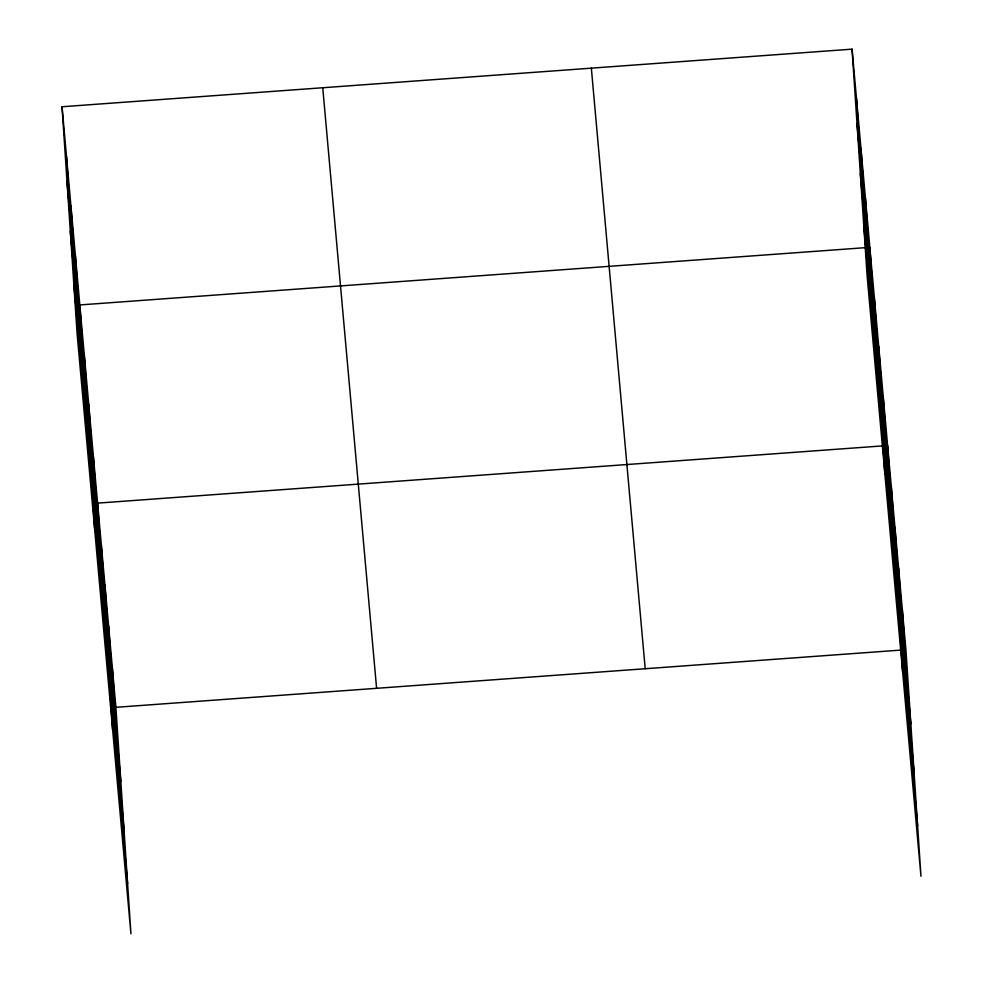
<?xml version="1.0" encoding="UTF-8"?>
<svg xmlns="http://www.w3.org/2000/svg" width="983" height="983" viewBox="0 0 983 983"><rect width="100%" height="100%" fill="white"/><g stroke="black" fill="none" stroke-linecap="round" stroke-linejoin="round"><path stroke-width="1.47" d="M62.04 106.754L115.896 707.318L130.936 933.85L77.079 333.274L62.04 106.754L852.064 49.15L905.921 649.726L920.96 876.246L867.104 275.682L852.064 49.15M115.896 707.318L901.35 650.058M856.992 123.44L910.848 724.016M860.334 173.684L914.19 774.248M863.774 225.439L917.63 826.015M591.348 68.159L645.204 668.735M322.743 87.745L376.6 688.309M66.967 181.044L120.823 781.608M70.309 231.275L124.165 831.851M73.75 283.043L127.606 883.606M902.259 608.882L907.186 683.173M898.597 568.039L903.524 642.341M894.935 527.207L899.863 601.498M891.274 486.364L896.201 560.654M902.652 672.053L887.6 445.532L97.587 503.124L112.627 729.656M883.164 395.977L888.091 470.267M878.716 346.434L883.656 420.724M874.28 296.891L879.207 371.181M884.884 473.867L869.832 247.335L79.807 304.939L94.86 531.471M865.384 197.792L870.324 272.082M860.948 148.249L865.876 222.539M856.5 98.693L861.44 172.983M112.234 666.486L117.161 740.777M108.572 625.643L113.5 699.933M104.911 584.799L109.838 659.101M101.249 543.968L106.176 618.258M93.139 453.581L98.079 527.871M88.691 404.038L93.631 478.328M84.255 354.482L89.183 428.772M75.372 255.396L80.299 329.686M70.923 205.84L75.863 280.13M66.475 156.297L71.415 230.587"/></g></svg>
